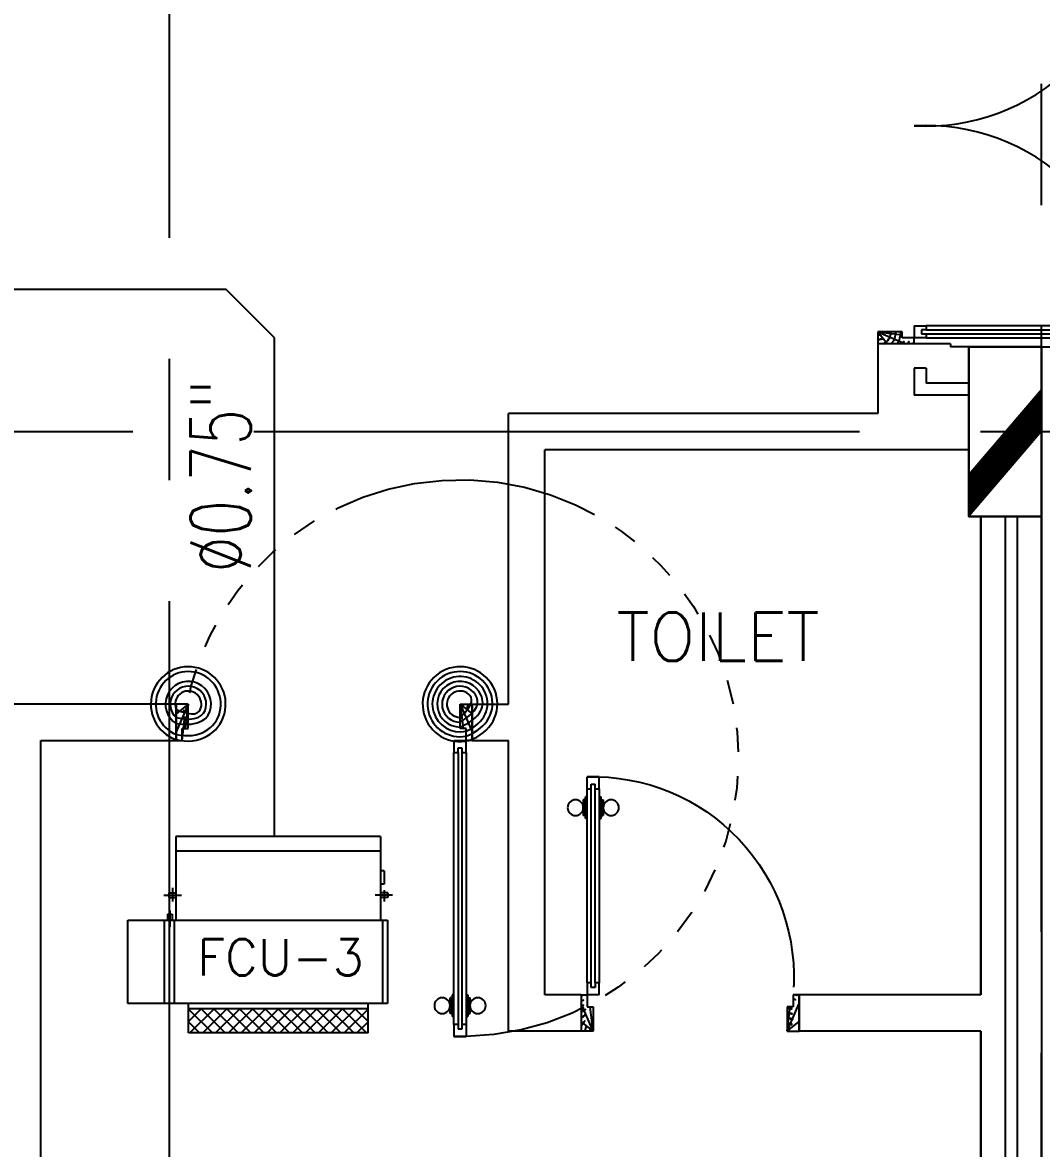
# Model space of a CAD drawing. Extents: x 417866242 to 417866861, y 43498051 to 43498155.
# Drawn here: x 417866817.462 to 417866821.669, y 43498086.661 to 43498091.309 of the extents above; entities that cross this region are included whole.
import ezdxf
from ezdxf.enums import TextEntityAlignment as Align

# ---------------------------------------------------------------- set-up
doc = ezdxf.new("R2010")
doc.units = 0
doc.header["$MEASUREMENT"] = 0
doc.linetypes.add('CENTERX2', pattern=[4, 2.5, -0.5, 0.5, -0.5])
doc.linetypes.add('HIDDEN', pattern=[0.375, 0.25, -0.125])
doc.layers.get('0').update_dxf_attribs({"linetype": 'CONTINUOUS'})
for name, color, linetype in [('AC-CD', 6, 'CONTINUOUS'), ('AC-TEXT', 2, 'CONTINUOUS'), ('AXES', 11, 'CENTERX2'), ('COL', 11, 'CONTINUOUS'), ('DOOR', 11, 'CONTINUOUS'), ('FCU', 6, 'CONTINUOUS'), ('HAT', 11, 'CONTINUOUS'), ('INSUL', 11, 'CONTINUOUS'), ('RM-NAME', 11, 'CONTINUOUS'), ('ROOF', 7, 'CONTINUOUS'), ('TEXTN', 2, 'CONTINUOUS'), ('WALL', 11, 'CONTINUOUS')]:
    doc.layers.add(name, color=color, linetype=linetype)
doc.styles.add('ROMANS', font='ROMANS.shx', dxfattribs={"width": 0.6})

# ---------------------------------------------------------------- blocks, each defined once
blk = doc.blocks.new('A$C07F05D95')
at = {"layer": 'DOOR', "color": 0, "linetype": 'ByBlock'}
for p, q in [((105.9308464371134, 1372.268581244367), (55.93084643711336, 1372.268581244367)), ((55.93084643711336, 1222.268581244367), (55.93084643711336, 1372.268581244367)), ((105.9308464371134, 1272.268581244367), (105.9308464371134, 1372.268581244367)), ((1227.930846437113, 1272.268581244367), (1227.930846437113, 1372.268581244367)), ((1227.930846437113, 1372.268581244367), (1277.930846437113, 1372.268581244367)), ((1277.930846437113, 1372.268581244367), (1277.930846437113, 1222.268581244367)), ((1277.930846437113, 1222.268581244367), (1277.930846437113, 1372.268581244367)), ((1277.930846437113, 1222.268581244367), (1277.930846437113, 1372.268581244367)), ((80.93084643711336, 1272.268581244367), (105.9308464371134, 1272.268581244367)), ((80.93084643711336, 1222.268581244367), (80.93084643711336, 1272.268581244367)), ((1252.930846437113, 1272.268581244367), (1227.930846437113, 1272.268581244367)), ((1252.930846437113, 1222.268581244367), (1252.930846437113, 1272.268581244367)), ((55.93084643711336, 1222.268581244367), (80.93084643711336, 1222.268581244367)), ((130.9308464371134, 1222.268581244367), (80.93084643711336, 1222.268581244367)), ((80.93084643711336, 1172.268581244367), (80.93084643711336, 1222.268581244367)), ((130.9308464371134, 1222.268581244367), (130.9308464371134, 1172.268581244367)), ((1277.930846437113, 1222.268581244367), (1252.930846437113, 1222.268581244367)), ((97.93084643711336, 1172.268581244367), (80.93084643711336, 1172.268581244367)), ((113.9308464371134, 1192.268581244367), (97.93084643711336, 1192.268581244367)), ((97.93084643711336, 1192.268581244367), (97.93084643711336, 1172.268581244367)), ((113.9308464371134, 1172.268581244367), (113.9308464371134, 1192.268581244367)), ((130.9308464371134, 1172.268581244367), (113.9308464371134, 1172.268581244367)), ((73.73084643707261, 160.0261240229593), (64.73084643707261, 160.0261240229593)), ((64.73084643707261, 95.22612402297091), (64.73084643707261, 160.0261240229593)), ((80.93084643711336, 172.6261240229651), (73.73084643707261, 172.6261240229651)), ((73.73084643707261, 172.6261240229651), (73.73084643707261, 82.62612402296509)), ((73.73084643707261, 95.22612402297091), (73.73084643707261, 160.0261240229593)), ((130.9308464371134, 172.6261240229651), (138.1308464371541, 172.6261240229651)), ((138.1308464371541, 172.6261240229651), (138.1308464371541, 82.62612402296509)), ((138.1308464371541, 160.0261240229593), (147.1308464371541, 160.0261240229593)), ((138.1308464371541, 95.22612402297091), (138.1308464371541, 160.0261240229593)), ((147.1308464371541, 95.22612402297091), (147.1308464371541, 160.0261240229593)), ((73.73084643707261, 95.22612402297091), (64.73084643707261, 95.22612402297091)), ((138.1308464371541, 95.22612402297091), (147.1308464371541, 95.22612402297091)), ((80.93084643711336, 82.62612402296509), (73.73084643707261, 82.62612402296509)), ((80.93084643711336, 50.26858124436694), (97.93084643708426, 50.26858124436694)), ((80.93084643711336, 50.26858124436694), (80.93084643711336, 0.268581244366942)), ((97.93084643708426, 50.26858124436694), (97.93084643708426, 30.26858124436694)), ((113.9308464371134, 50.26858124436694), (130.9308464371134, 50.26858124436694)), ((113.9308464371134, 50.26858124436694), (113.9308464371134, 30.26858124436694)), ((130.9308464371134, 82.62612402296509), (138.1308464371541, 82.62612402296509)), ((130.9308464371134, 50.26858124436694), (130.9308464365895, 0.2685812443378381)), ((80.93084643711336, 0.268581244366942), (130.9308464371134, 0.268581244366942)), ((130.9308464371134, 0.268581244366942), (80.93084643711336, 0.268581244366942)), ((130.9308464371134, 0.268581244366942), (80.93084643711336, 0.268581244366942)), ((97.93084643711336, 30.26858124436694), (113.9308464371134, 30.26858124436694))]:
    blk.add_line(p, q, dxfattribs=at)
at = {"layer": 'DOOR', "linetype": 'ByBlock'}
for p, q in [((55.93084643711336, 1372.268581244367), (55.93084643711336, 1222.268581244367)), ((80.93084643711336, 1172.268581244367), (80.93084643711336, 50.26858124436694)), ((97.93084643711336, 1172.268581244367), (97.93084643708426, 50.26858124436694)), ((113.9308464371134, 1172.268581244367), (113.9308464371134, 50.26858124436694)), ((130.9308464371134, 50.26858124436694), (130.9308464371134, 1172.268581244367))]:
    blk.add_line(p, q, dxfattribs=at)
at = {"layer": 'DOOR', "color": 9, "linetype": 'ByBlock'}
for p, q in [((105.9308464371134, 1372.268581244367), (55.93084643711336, 1332.122846928512)), ((105.9308464371134, 1372.268581244367), (55.93084643711336, 1258.558651251922)), ((105.9308464371134, 1372.268581244367), (92.57356039361912, 1272.268581244367)), ((1227.930846437113, 1372.268581244367), (1277.930846437113, 1332.122846928512)), ((1227.930846437113, 1372.268581244367), (1277.930846437113, 1258.558651251922)), ((1227.930846437113, 1372.268581244367), (1241.288132480608, 1272.268581244367))]:
    blk.add_line(p, q, dxfattribs=at)
at = {"layer": 'DOOR', "color": 0, "linetype": 'ByBlock'}
for centre in [(32.39990222209599, 127.6261240229651), (179.4617906520725, 127.6261240229651)]:
    blk.add_circle(centre, 32.39999999998526, dxfattribs=at)
at = {"layer": 'DOOR', "color": 9, "linetype": 'ByBlock'}
for centre, radius, start, end in [((105.9308464371134, 1372.268581244367), 54.40195781277725, 203.2073828919768, 270), ((105.9308464371134, 1372.268581244367), 34.40195781277725, 180, 270), ((105.9308464371134, 1372.268581244367), 14.40195781277725, 180, 270), ((1227.930846437113, 1372.268581244367), 14.40195781277725, 270, 0), ((1227.930846437113, 1372.268581244367), 34.40195781277725, 270, 0), ((1227.930846437113, 1372.268581244367), 54.40195781277725, 270, 336.7926171080232), ((105.9308464371134, 1372.268581244367), 74.40195781277725, 227.776426416831, 270), ((1227.930846437113, 1372.268581244367), 74.40195781277725, 270, 312.223573583169), ((105.9308464371134, 1372.268581244367), 94.40195781277725, 238.0181880330829, 270), ((105.9308464371134, 1372.268581244367), 114.4019578127773, 244.083841882062, 257.3774258712913), ((1227.930846437113, 1372.268581244367), 94.40195781277725, 270, 301.9818119669171), ((105.9308464371134, 1372.268581244367), 134.4019578127773, 248.1598493930306, 259.2800236451594), ((105.9308464371134, 1372.268581244367), 154.4019578127773, 251.1052885492919, 256.2857707775487), ((1227.930846437113, 1372.268581244367), 134.4019578127773, 280.7199763548406, 291.8401506069695), ((1227.930846437113, 1372.268581244367), 154.4019578127773, 283.7142292224514, 288.894711450708)]:
    blk.add_arc(centre, radius, start, end, dxfattribs=at)
at = {"layer": 'DOOR', "linetype": 'HIDDEN', "ltscale": 0.5}
blk.add_arc((105.9308464371061, 1149.314407758284), 1149.31775912019, 268.7536019025179, 3.639357611697154, dxfattribs=at)
blk = doc.blocks.new('DOOR90')
at = {"layer": 'DOOR', "color": 7, "linetype": 'ByBlock'}
for p, q in [((-150, 0), (0, 0)), ((-150, 0), (-150, -25)), ((0, -50), (-113.7099299924448, 0)), ((0, -50), (-40.1457343158545, 0)), ((0, -50), (0, 0)), ((-1000, -25), (-1050, -25)), ((-1050, -75), (-1050, -25)), ((-1050, -25), (-1050, -75)), ((-1000, -41.9999999999709), (-1020, -41.9999999999709)), ((-1020, -42), (-1020, -58)), ((-1000, -25), (-1000, -41.9999999999709)), ((-877.6424572214019, -17.79999999995925), (-967.6424572214019, -17.79999999995925)), ((-967.6424572214019, -25), (-967.6424572214019, -17.79999999995925)), ((-955.0424572214251, -8.799999999959255), (-890.2424572213786, -8.799999999959255)), ((-955.0424572214251, -17.79999999995925), (-955.0424572214251, -8.799999999959255)), ((-955.0424572214251, -17.79999999995925), (-890.2424572213786, -17.79999999995925)), ((-890.2424572213786, -17.79999999995925), (-890.2424572213786, -8.799999999959255)), ((-877.6424572214019, -25), (-877.6424572214019, -17.79999999995925)), ((-200, -25), (-150, -25)), ((-200, -42), (-200, -25)), ((-180, -42), (-200, -42)), ((-180, -58), (-180, -42)), ((-150, -25), (-100, -25)), ((-150, -75), (-150, -25)), ((-100, -25), (-100, -50)), ((0, -50), (-100, -36.64271395650576)), ((-1000, -75), (-1050, -74.99999999947613)), ((-1000, -58), (-1020, -58)), ((-1000, -58), (-1000, -75)), ((-967.6424572214019, -75), (-967.6424572214019, -82.20000000004075)), ((-877.6424572214019, -82.20000000004075), (-967.6424572214019, -82.20000000004075)), ((-955.0424572214251, -82.20000000004075), (-890.2424572213786, -82.20000000004075)), ((-955.0424572214251, -82.20000000004075), (-955.0424572214251, -91.20000000004075)), ((-955.0424572214251, -91.20000000004075), (-890.2424572213786, -91.20000000004075)), ((-890.2424572213786, -82.20000000004075), (-890.2424572213786, -91.20000000004075)), ((-877.6424572214019, -75), (-877.6424572214019, -82.20000000004075)), ((-200, -58), (-180, -58)), ((-200, -75), (-200, -58)), ((-150, -75), (-200, -75)), ((-100, -50), (0, -50)), ((-150, -875), (-100, -875)), ((-150, -900), (-150, -875)), ((0, -850), (-113.7099299924448, -900)), ((-100, -875), (-100, -850)), ((0, -850), (-100, -863.3572860434942)), ((-100, -850), (0, -850)), ((0, -850), (-40.1457343158545, -900)), ((0, -850), (0, -900)), ((-150, -900), (0, -900)), ((0, -900), (-150, -900))]:
    blk.add_line(p, q, dxfattribs=at)
at = {"layer": 'DOOR', "linetype": 'ByBlock'}
for p, q in [((-200, -25), (-1000, -25)), ((-200, -42), (-1000, -41.9999999999709)), ((-200, -58), (-1000, -58)), ((-1000, -75), (-200, -75))]:
    blk.add_line(p, q, dxfattribs=at)
at = {"layer": 'DOOR', "color": 7, "linetype": 'ByBlock'}
for centre in [(-922.6424572214019, 23.53094421501737), (-922.6424572214019, -123.5309442149592)]:
    blk.add_circle(centre, 32.39999999998526, dxfattribs=at)
for centre, radius, start, end in [((0, -50), 154.4019578127773, 161.1052885482714, 166.2857707768669), ((0, -50), 94.40195781277725, 148.0181880328085, 180), ((0, -50), 134.4019578127773, 158.159849394549, 169.2800236450682), ((0, -50), 114.4019578127773, 154.0838418822192, 167.37742587102), ((0, -50), 74.40195781277725, 137.7764264185456, 180), ((0, -50), 54.40195781277725, 113.2073828924446, 180), ((0, -50), 34.40195781277725, 90, 180), ((0, -50), 14.40195781277725, 90, 180), ((0, -850), 134.4019578127773, 190.7199763549318, 201.840150605451), ((0, -850), 94.40195781277725, 180, 211.9818119671915), ((0, -850), 74.40195781277725, 180, 222.2235735814543), ((0, -850), 54.40195781277725, 180, 246.7926171075554), ((0, -850), 34.40195781277725, 180, 270), ((0, -850), 14.40195781277725, 180, 270), ((0, -850), 154.4019578127773, 193.7142292231331, 198.8947114517286)]:
    blk.add_arc(centre, radius, start, end, dxfattribs=at)
at = {"layer": 'DOOR', "linetype": 'HIDDEN', "ltscale": 0.5}
blk.add_arc((-222.2222222220153, -49.99999999976717), 828.155208510499, 178.270116378131, 275.0030377036063, dxfattribs=at)
blk = doc.blocks.new('A$C272A55A0')
at = {"layer": 'DOOR', "color": 0, "linetype": 'ByBlock'}
for p, q in [((-0.0001203324354719371, 900.3541752648598), (-0.0001203324500238523, 1050.354175264831)), ((49.99987966756453, 1050.354175264918), (-0.0001203324354719371, 1050.354175264918)), ((49.99987966756453, 950.354175264918), (49.99987966756453, 1050.354175264918)), ((1749.999879667535, 950.354175264918), (1749.999879667535, 1050.354175264918)), ((1749.999879667535, 1050.354175264918), (1799.999879667535, 1050.354175264918)), ((1799.999879667535, 1050.354175264918), (1799.999879667535, 900.354175264918)), ((24.99987966756453, 950.354175264918), (49.99987966756453, 950.354175264918)), ((24.99987966756453, 900.354175264918), (24.99987966756453, 950.354175264918)), ((1774.999879667535, 950.354175264918), (1749.999879667535, 950.354175264918)), ((1774.999879667535, 900.354175264918), (1774.999879667535, 950.354175264918)), ((-0.0001203324354719371, 900.354175264918), (24.99987966756453, 900.354175264918)), ((74.99987966756453, 900.354175264918), (24.99987966756453, 900.354175264918)), ((24.99987966756453, 850.354175264918), (24.99987966756453, 900.354175264918)), ((74.99987966756453, 900.354175264918), (74.99987966756453, 850.354175264918)), ((1724.999879667535, 900.354175264918), (1774.999879667535, 900.354175264918)), ((1724.999879667535, 900.354175264918), (1724.999879667535, 850.354175264918)), ((1799.999879667535, 900.354175264918), (1774.999879667535, 900.354175264918)), ((1774.999879667535, 850.354175264918), (1774.999879667535, 900.354175264918)), ((41.99987966756453, 850.354175264918), (24.99987966756453, 850.354175264918)), ((57.99987966756453, 870.354175264918), (41.99987966756453, 870.354175264918)), ((41.99987966756453, 870.354175264918), (41.99987966756453, 850.354175264918)), ((57.99987966756453, 850.354175264918), (57.99987966756453, 870.354175264918)), ((74.99987966756453, 850.354175264918), (57.99987966756453, 850.354175264918)), ((1724.999879667535, 850.354175264918), (1741.999879667535, 850.354175264918)), ((1741.999879667535, 870.354175264918), (1757.999879667535, 870.354175264918)), ((1741.999879667535, 850.354175264918), (1741.999879667535, 870.354175264918)), ((1757.999879667535, 870.354175264918), (1757.999879667535, 850.354175264918)), ((1757.999879667535, 850.354175264918), (1774.999879667535, 850.354175264918)), ((1717.799879667495, 160.1117180435103), (1708.799879667495, 160.1117180435103)), ((1708.799879667495, 95.31171804352198), (1708.799879667495, 160.1117180435103)), ((1724.999879667535, 172.7117180435162), (1717.799879667495, 172.7117180435162)), ((1717.799879667495, 172.7117180435162), (1717.799879667495, 82.71171804351616)), ((1717.799879667495, 95.31171804352198), (1717.799879667495, 160.1117180435103)), ((1774.999879667535, 172.7117180435162), (1782.199879667576, 172.7117180435162)), ((1782.199879667576, 172.7117180435162), (1782.199879667576, 82.71171804351616)), ((1782.199879667576, 160.1117180435103), (1791.199879667576, 160.1117180435103)), ((1782.199879667576, 95.31171804352198), (1782.199879667576, 160.1117180435103)), ((1791.199879667576, 95.31171804352198), (1791.199879667576, 160.1117180435103)), ((1717.799879667495, 95.31171804352198), (1708.799879667495, 95.31171804352198)), ((1782.199879667576, 95.31171804352198), (1791.199879667576, 95.31171804352198)), ((24.99987966756453, 50.35417526491801), (41.99987966753542, 50.35417526491801)), ((24.99987966756453, 50.35417526491801), (24.99987966756453, 0.3541752649180125)), ((41.99987966753542, 50.35417526491801), (41.99987966753542, 30.35417526491801)), ((57.99987966756453, 50.35417526491801), (74.99987966756453, 50.35417526491801)), ((57.99987966756453, 50.35417526491801), (57.99987966756453, 30.35417526491801)), ((74.99987966756453, 50.35417526491801), (74.99987966704066, 0.3541752648889087)), ((1724.999879667535, 82.71171804351616), (1717.799879667495, 82.71171804351616)), ((1741.999879667535, 50.35417526491801), (1724.999879667535, 50.35417526491801)), ((1724.999879667535, 50.35417526491801), (1724.999879668059, 0.3541752648889087)), ((1741.999879667535, 50.35417526491801), (1741.999879667535, 30.35417526491801)), ((1774.999879667535, 50.35417526491801), (1757.999879667565, 50.35417526491801)), ((1757.999879667565, 50.35417526491801), (1757.999879667565, 30.35417526491801)), ((1774.999879667535, 82.71171804351616), (1782.199879667576, 82.71171804351616)), ((1774.999879667535, 50.35417526491801), (1774.999879667535, 0.3541752649180125)), ((24.99987966756453, 0.3541752649180125), (74.99987966756453, 0.3541752649180125)), ((74.99987966756453, 0.3541752649180125), (24.99987966756453, 0.3541752649180125)), ((41.99987966756453, 30.35417526491801), (57.99987966756453, 30.35417526491801)), ((1774.999879667535, 0.3541752649180125), (1724.999879667535, 0.3541752649180125)), ((1724.999879667535, 0.3541752649180125), (1774.999879667535, 0.3541752649180125)), ((1757.999879667535, 30.35417526491801), (1741.999879667535, 30.35417526491801))]:
    blk.add_line(p, q, dxfattribs=at)
at = {"layer": 'DOOR', "color": 9, "linetype": 'ByBlock'}
for p, q in [((49.99987966756453, 1050.354175264918), (-0.0001203324354719371, 1010.208440949064)), ((49.99987966756453, 1050.354175264918), (-0.0001203324354719371, 936.6442452724732)), ((49.99987966756453, 1050.354175264918), (36.64259362407029, 950.354175264918)), ((1749.999879667535, 1050.354175264918), (1799.999879667535, 1010.208440949064)), ((1749.999879667535, 1050.354175264918), (1799.999879667535, 936.6442452724732)), ((1749.999879667535, 1050.354175264918), (1763.35716571103, 950.354175264918))]:
    blk.add_line(p, q, dxfattribs=at)
at = {"layer": 'DOOR', "linetype": 'ByBlock'}
for p, q in [((24.99987966756453, 850.354175264918), (24.99987966756453, 50.35417526491801)), ((41.99987966756453, 850.354175264918), (41.99987966753542, 50.35417526491801)), ((57.99987966756453, 850.354175264918), (57.99987966756453, 50.35417526491801)), ((74.99987966756453, 50.35417526491801), (74.99987966756453, 850.354175264918)), ((1724.999879667535, 50.35417526491801), (1724.999879667535, 850.354175264918)), ((1741.999879667535, 850.354175264918), (1741.999879667535, 50.35417526491801)), ((1757.999879667535, 850.354175264918), (1757.999879667565, 50.35417526491801)), ((1774.999879667535, 850.354175264918), (1774.999879667535, 50.35417526491801))]:
    blk.add_line(p, q, dxfattribs=at)
at = {"layer": 'DOOR', "color": 0, "linetype": 'ByBlock'}
for centre in [(1676.468935452576, 127.7117180435162), (1823.530823882553, 127.7117180435162)]:
    blk.add_circle(centre, 32.39999999998526, dxfattribs=at)
at = {"layer": 'DOOR', "color": 9, "linetype": 'ByBlock'}
for centre, radius, start, end in [((49.99987966756453, 1050.354175264918), 54.40195781277725, 203.2073828919769, 270), ((49.99987966756453, 1050.354175264918), 34.40195781277725, 180, 270), ((49.99987966756453, 1050.354175264918), 14.40195781277725, 180, 270), ((1749.999879667535, 1050.354175264918), 14.40195781277725, 270, 0), ((1749.999879667535, 1050.354175264918), 34.40195781277725, 270, 0), ((1749.999879667535, 1050.354175264918), 54.40195781277725, 270, 336.7926171080232), ((49.99987966756453, 1050.354175264918), 74.40195781277725, 227.7764264168309, 270), ((1749.999879667535, 1050.354175264918), 74.40195781277725, 270, 312.2235735831691), ((49.99987966756453, 1050.354175264918), 94.40195781277725, 238.0181880330829, 270), ((49.99987966756453, 1050.354175264918), 114.4019578127773, 244.083841882062, 257.3774258712915), ((1749.999879667535, 1050.354175264918), 94.40195781277725, 270, 301.9818119669171), ((1749.999879667535, 1050.354175264918), 114.4019578127773, 282.6225741287084, 295.916158117938), ((49.99987966756453, 1050.354175264918), 134.4019578127773, 248.1598493930308, 259.2800236451595), ((49.99987966756453, 1050.354175264918), 154.4019578127773, 251.1052885492919, 256.2857707775486), ((1749.999879667535, 1050.354175264918), 134.4019578127773, 280.7199763548405, 291.8401506069692), ((1749.999879667535, 1050.354175264918), 154.4019578127773, 283.7142292224514, 288.8947114507081)]:
    blk.add_arc(centre, radius, start, end, dxfattribs=at)
at = {"layer": 'DOOR', "linetype": 'HIDDEN', "ltscale": 0.5}
for centre, radius, start, end in [((49.99987966756453, 851.395841931575), 851.4087845464003, 268.3173765331032, 3.296482377102192), ((1749.999879667521, 851.3958419315459), 851.4087845463584, 176.7035176228957, 271.6826234668978)]:
    blk.add_arc(centre, radius, start, end, dxfattribs=at)
at = {"layer": 'WALL', "linetype": 'ByBlock'}
blk.add_line((1799.999879667565, 900.3541752650344), (1799.99987966755, 1050.354175265005), dxfattribs=at)
blk = doc.blocks.new('RM1')
at = {"layer": 'RM-NAME', "style": 'ROMANS'}
for tag, p in [('ROOMNAME1', (0, 323.8095238059759)), ('ROOMNAME2', (0, 0))]:
    blk.add_attdef(tag, text='', height=200, dxfattribs=at).set_placement(p, align=Align.MIDDLE)
blk = doc.blocks.new('C11')
at = {"layer": 'HAT'}
h = blk.add_hatch(dxfattribs=at)
h.set_pattern_fill('ANSI31', color=256, scale=300, style=0)
h.set_pattern_definition([(45, (-248556.1822811713, -75061.0053373936), (-26.51650429449553, 26.51650429449553), [])])
h.paths.add_polyline_path([(300.0000000000291, 700), (-2.91038304567337e-11, 700), (0, 349.9999999998981), (300.0000000000291, 349.9999999998981)])
h.paths.add_polyline_path([(300, 349.9999999998981), (-2.91038304567337e-11, 349.9999999998981), (-2.91038304567337e-11, 0), (300.0000000000291, 0)])
at = {"layer": 'COL'}
blk.add_lwpolyline([(300.0000000000291, 700), (299.9999999999709, 0), (0, 0), (0, 700)], close=True, dxfattribs=at)
blk = doc.blocks.new('*X39')
at = {"color": 0}
for p, q in [((16890.47746209932, -2466.570672882412), (16943.4517006644, -2413.596434317336)), ((16990.47746209933, -2512.466117304769), (16891.6077791119, -2413.596434317336)), ((16990.47746209933, -2459.433108715778), (16944.64078770089, -2413.596434317336)), ((16890.47746209932, -2519.603681471403), (16990.47746209933, -2419.603681471401)), ((16990.47746209933, -2565.49912589376), (16890.47746209932, -2465.499125893757)), ((16890.47746209932, -2572.636690060394), (16990.47746209933, -2472.636690060392)), ((16990.47746209933, -2618.532134482751), (16890.47746209932, -2518.532134482748)), ((16890.47746209932, -2625.669698649385), (16990.47746209933, -2525.669698649383)), ((16990.47746209933, -2671.565143071742), (16890.47746209932, -2571.565143071739)), ((16890.47746209932, -2678.702707238376), (16990.47746209933, -2578.702707238374)), ((16990.47746209933, -2724.598151660733), (16890.47746209932, -2624.59815166073)), ((16890.47746209932, -2731.735715827367), (16990.47746209933, -2631.735715827365)), ((16990.47746209933, -2777.631160249724), (16890.47746209932, -2677.631160249721)), ((16890.47746209932, -2784.768724416358), (16990.47746209933, -2684.768724416357)), ((16990.47746209933, -2830.664168838715), (16890.47746209932, -2730.664168838713)), ((16890.47746209932, -2837.801733005349), (16990.47746209933, -2737.801733005348)), ((16990.47746209933, -2883.697177427706), (16890.47746209932, -2783.697177427704)), ((16890.47746209932, -2890.83474159434), (16990.47746209933, -2790.834741594339)), ((16990.47746209933, -2936.730186016697), (16890.47746209932, -2836.730186016694)), ((16890.47746209932, -2943.867750183331), (16990.47746209933, -2843.86775018333)), ((16990.47746209933, -2989.763194605689), (16890.47746209932, -2889.763194605686)), ((16890.47746209932, -2996.900758772323), (16990.47746209933, -2896.900758772321)), ((16990.47746209933, -3042.796203194679), (16890.47746209932, -2942.796203194677)), ((16890.47746209932, -3049.933767361314), (16990.47746209933, -2949.933767361312)), ((16990.47746209933, -3095.82921178367), (16890.47746209932, -2995.829211783668)), ((16890.47746209932, -3102.966775950305), (16990.47746209933, -3002.966775950303)), ((16990.47746209933, -3148.862220372662), (16890.47746209932, -3048.862220372659)), ((16891.53081232129, -3154.946434317336), (16990.47746209933, -3055.999784539294)), ((16943.52866745501, -3154.946434317336), (16890.47746209932, -3101.89522896165)), ((16944.56382091028, -3154.946434317336), (16990.47746209933, -3109.032793128285))]:
    blk.add_line(p, q, dxfattribs=at)
blk = doc.blocks.new('WHE06')
at = {"color": 3}
for p, q in [((688.9750000238419, 621.5), (346.0749999880791, 621.5)), ((346.0749999880791, 621.5), (346.0749999880791, 469.1000000014901)), ((688.9750000238419, 469.1000000014901), (688.9750000238419, 621.5)), ((242.1000000238419, 472.1842434704304), (242.1000000238419, 399.4801759719849)), ((60.32499998807907, -422.25), (60.32499998807907, 422.25)), ((212.2971614003181, 437.25), (269.0589052438736, 437.25)), ((232.1000000238419, 452.25), (232.1000000238419, 422.25)), ((232.1000000238419, 452.25), (252.1000000238419, 452.25)), ((252.1000000238419, 452.25), (252.1000000238419, 422.25)), ((304.9940044879913, 447.6499999985099), (373.2827185988426, 447.6499999985099)), ((321.0749999880791, 457.6499999985099), (321.0749999880791, 437.6499999985099)), ((321.0749999880791, 457.6499999985099), (346.0749999880791, 457.6499999985099)), ((321.0749999880791, 437.6499999985099), (346.0749999880791, 437.6499999985099)), ((346.0749999880791, 430.4178223386407), (688.9750000238419, 430.4178223386407)), ((811.1999999880791, 370.6749999970198), (688.9750000238419, 370.6749999970198)), ((711.1999999880791, -370.6749999970198), (711.1999999880791, 370.6749999970198)), ((811.1999999880791, -370.6749999970198), (811.1999999880791, 370.6749999970198)), ((811.1999999880791, -370.6749999970198), (688.9750000238419, -370.6749999970198)), ((242.1000000238419, -472.1842434704304), (242.1000000238419, -399.4801759719849)), ((141.6357128024101, -437.25), (141.6357128024101, -422.25)), ((141.6357128024101, -437.25), (196.5700032711029, -437.25)), ((196.5700032711029, -437.25), (196.5700032711029, -422.25)), ((221.3790392279625, -437.25), (269.0589052438736, -437.25)), ((232.1000000238419, -452.25), (232.1000000238419, -422.25)), ((232.1000000238419, -452.25), (252.1000000238419, -452.25)), ((252.1000000238419, -452.25), (252.1000000238419, -422.25)), ((346.0749999880791, -430.4178223386407), (688.9750000238419, -430.4178223386407))]:
    blk.add_line(p, q, dxfattribs=at)
at = {"color": 6}
for p, q in [((346.0749999880791, 469.1000000014901), (346.0749999880791, -450.8250000029802)), ((688.9750000238419, 469.1000000014901), (346.0749999880791, 469.1000000014901)), ((688.9750000238419, -450.8250000029802), (688.9750000238419, 469.1000000014901)), ((0, -422.25), (0, 422.25)), ((0, 422.25), (346.0749999880791, 422.25)), ((0, -422.25), (346.0749999880791, -422.25)), ((346.0749999880791, -450.8250000029802), (688.9750000238419, -450.8250000029802))]:
    blk.add_line(p, q, dxfattribs=at)
at = {"color": 11}
blk.add_blockref('*X39', (-16179.27746212482, 2784.271434314549), dxfattribs=at)

msp = doc.modelspace()

# ---------------------------------------------------------------- linework, layer by layer
at = {"layer": 'AC-CD'}
for p, q in [((417866818.3030373, 43498090.20664235), (417866812.6101819, 43498090.20664235)), ((417866818.5030373, 43498090.00664235), (417866818.3030373, 43498090.20664235)), ((417866818.5030373, 43498087.94852007), (417866818.5030373, 43498090.00664235))]:
    msp.add_line(p, q, dxfattribs=at)
at = {"layer": 'AXES'}
for p, q in [((417866821.6684786, 43498075.55546302), (417866821.6684786, 43498153.69219407)), ((417866818.0684786, 43498082.41975666), (417866818.0684786, 43498141.23975666)), ((417866778.4170337, 43498089.61975665), (417866847.5084786, 43498089.61975665))]:
    msp.add_line(p, q, dxfattribs=at)
at = {"layer": 'INSUL'}
for p, q in [((417866821.1934786, 43498089.88225792), (417866821.1434786, 43498089.8822576)), ((417866821.1434786, 43498089.8822576), (417866821.1434786, 43498089.76975665)), ((417866821.1934786, 43498089.88225792), (417866821.1934786, 43498089.81975666)), ((417866821.3684786, 43498089.81975666), (417866821.1934786, 43498089.81975666)), ((417866821.3684786, 43498089.76975665), (417866821.1434786, 43498089.76975665)), ((417866821.5184786, 43498089.26975665), (417866821.5184786, 43498082.66975666)), ((417866821.5684786, 43498089.26975665), (417866821.5684786, 43498082.66975666))]:
    msp.add_line(p, q, dxfattribs=at)
at = {"layer": 'ROOF'}
msp.add_line((417866821.6684786, 43498089.96975666), (417866828.1934786, 43498089.96975666), dxfattribs=at)
at = {"layer": 'WALL'}
for p, q in [((417866821.2934786, 43498089.98225855), (417866820.9934786, 43498089.98225666)), ((417866820.9934786, 43498089.98225666), (417866820.9934786, 43498089.69475666)), ((417866821.2934786, 43498089.98225855), (417866821.2934786, 43498089.96975666)), ((417866821.4184786, 43498089.96975666), (417866821.2934786, 43498089.96975666)), ((417866819.4684786, 43498088.49475665), (417866819.4684786, 43498089.69475666)), ((417866820.9934786, 43498089.69475666), (417866819.4684786, 43498089.69475666)), ((417866819.6184786, 43498087.29475666), (417866819.6184786, 43498089.54475666)), ((417866821.3684786, 43498089.54475666), (417866819.6184786, 43498089.54475666)), ((417866821.4184786, 43498089.26975665), (417866821.4184786, 43498087.29475666)), ((417866821.4184786, 43498087.29475666), (417866821.4184786, 43498089.26975665)), ((417866821.6684786, 43498089.26975665), (417866821.6684786, 43498082.66975666)), ((417866818.0964786, 43498088.49475665), (417866816.8059786, 43498088.49475665)), ((417866818.0964786, 43498088.34475666), (417866818.0964786, 43498088.49475665)), ((417866819.3184786, 43498088.34475666), (417866819.3184786, 43498088.49475665)), ((417866819.3184786, 43498088.49475665), (417866819.4684786, 43498088.49475665)), ((417866817.5372286, 43498088.34475666), (417866818.0964786, 43498088.34475666)), ((417866817.5372286, 43498082.66975666), (417866817.5372286, 43498088.34475666)), ((417866819.3184786, 43498088.34475666), (417866819.4684786, 43498088.34475666)), ((417866819.4684786, 43498087.14475665), (417866819.4684786, 43498088.34475666)), ((417866819.7684777, 43498087.29475666), (417866819.6184786, 43498087.29475666)), ((417866819.7684777, 43498087.29475666), (417866819.7684786, 43498087.14475665)), ((417866820.6684777, 43498087.29475666), (417866820.6684786, 43498087.14475665)), ((417866821.4184786, 43498087.29475666), (417866820.6684777, 43498087.29475666)), ((417866817.5372286, 43498082.66975666), (417866817.5372286, 43498087.14475665)), ((417866819.7684786, 43498087.14475665), (417866819.4684786, 43498087.14475665)), ((417866821.4184786, 43498087.14475665), (417866820.6684786, 43498087.14475665)), ((417866821.4184486, 43498082.66975666), (417866821.4184486, 43498087.14475665)), ((417866821.4184786, 43498087.14475665), (417866821.4184786, 43498082.66975666)), ((417866821.4184786, 43498082.66975666), (417866821.4184786, 43498087.14475665)), ((417866821.4184786, 43498082.66975666), (417866821.4184786, 43498087.14475665))]:
    msp.add_line(p, q, dxfattribs=at)
at = {"layer": 'WALL', "linetype": 'ByBlock', "ltscale": 0.3}
msp.add_lwpolyline([(417866821.3684786, 43498089.26975665), (417866821.6684786, 43498089.26975665), (417866821.6684786, 43498089.96975666), (417866821.3684786, 43498089.96975666)], close=True, dxfattribs=at)

# ---------------------------------------------------------------- block references
at = {"layer": 'COL', "linetype": 'ByBlock', "xscale": 0.0009999871253967285, "yscale": 0.001000002026557922, "zscale": 0.001}
msp.add_blockref('C11', (417866821.3684785, 43498089.26975666), dxfattribs=at)
at = {"layer": 'DOOR', "color": 0, "linetype": 'ByBlock', "yscale": 0.001000002026557922, "zscale": 0.001, "rotation": 90}
for name, p, xscale in [('A$C272A55A0', (417866822.0438328, 43498089.98225868), 0.001000002026557922), ('DOOR90', (417866819.7684786, 43498087.14475665), -0.001000002026557922)]:
    msp.add_blockref(name, p, dxfattribs=dict(at, xscale=xscale))
at = {"layer": 'DOOR', "color": 0, "linetype": 'ByBlock', "xscale": -0.0009999871253967285, "yscale": 0.001000002026557922, "zscale": 0.001}
msp.add_blockref('A$C07F05D95', (417866819.3744094, 43498087.12248807), dxfattribs=at)
at = {"layer": 'FCU', "linetype": 'ByBlock', "xscale": -0.001000002026557922, "yscale": 0.001000002026557922, "zscale": 0.001, "rotation": 90}
msp.add_blockref('WHE06', (417866818.5180374, 43498087.94852007), dxfattribs=at)
at = {"layer": 'RM-NAME'}
ref = msp.add_blockref('RM1', (417866820.3334604, 43498088.77304548), dxfattribs=dict(at, xscale=0.0009999871253967285, yscale=0.001000002026557922, zscale=0.001))
ref.add_attrib('ROOMNAME2', 'TOILET', dxfattribs={"height": 0.2, "style": 'ROMANS'}).set_placement((417866820.3334604, 43498088.77304548), align=Align.MIDDLE)

# ---------------------------------------------------------------- texts
at = {"layer": 'AC-TEXT', "style": 'ROMANS', "width": 0.7}
msp.add_text(' %%c0.75"', height=0.25, rotation=90, dxfattribs=at).set_placement((417866818.2803997, 43498089.37554935), align=Align.MIDDLE)
at = {"layer": 'TEXTN', "style": 'ROMANS'}
msp.add_text('FCU-3', height=0.15, dxfattribs=at).set_placement((417866818.1831101, 43498087.37508997))

doc.saveas('drawing.dxf')
